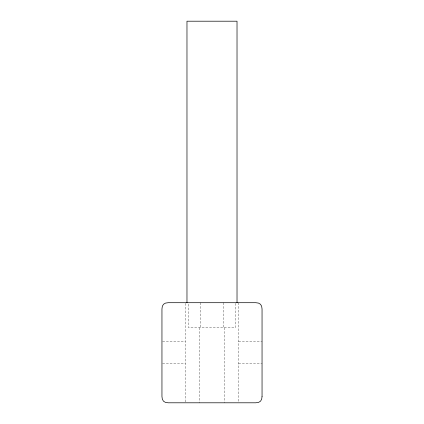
<?xml version="1.0" encoding="UTF-8"?>
<svg xmlns="http://www.w3.org/2000/svg" width="424" height="424" viewBox="0 0 424 424"><rect width="100%" height="100%" fill="white"/><g stroke="black" fill="none" stroke-linecap="round" stroke-linejoin="round"><path stroke-width="0.32" stroke-dasharray="2.12 1.59" d="M162.604 341.781L185.394 341.781M238.601 341.781L262.048 341.781M162.604 363.713L185.394 363.713M238.601 363.713L262.048 363.713M238.601 302.704L238.601 402.143M235.474 303.361L235.474 327.72L188.521 327.72L188.521 303.361M224.519 327.72L224.519 402.8M223.739 302.704L223.739 327.72M200.261 302.704L200.261 327.72M199.471 327.72L199.471 402.8M185.394 303.361L185.394 402.143"/><path stroke-width="0.64" d="M237.021 302.704L237.021 21.2L186.973 21.2L186.973 302.704M262.048 396.541L261.656 399.276L260.479 401.231L258.529 402.413L255.789 402.8L168.206 402.8L165.471 402.413L163.516 401.231L162.344 399.276L161.952 396.541L161.952 308.958L162.344 306.223L163.516 304.268L165.471 303.096L168.206 302.704L255.789 302.704L258.529 303.096L260.479 304.268L261.656 306.223L262.048 308.958L262.048 396.541"/></g></svg>
